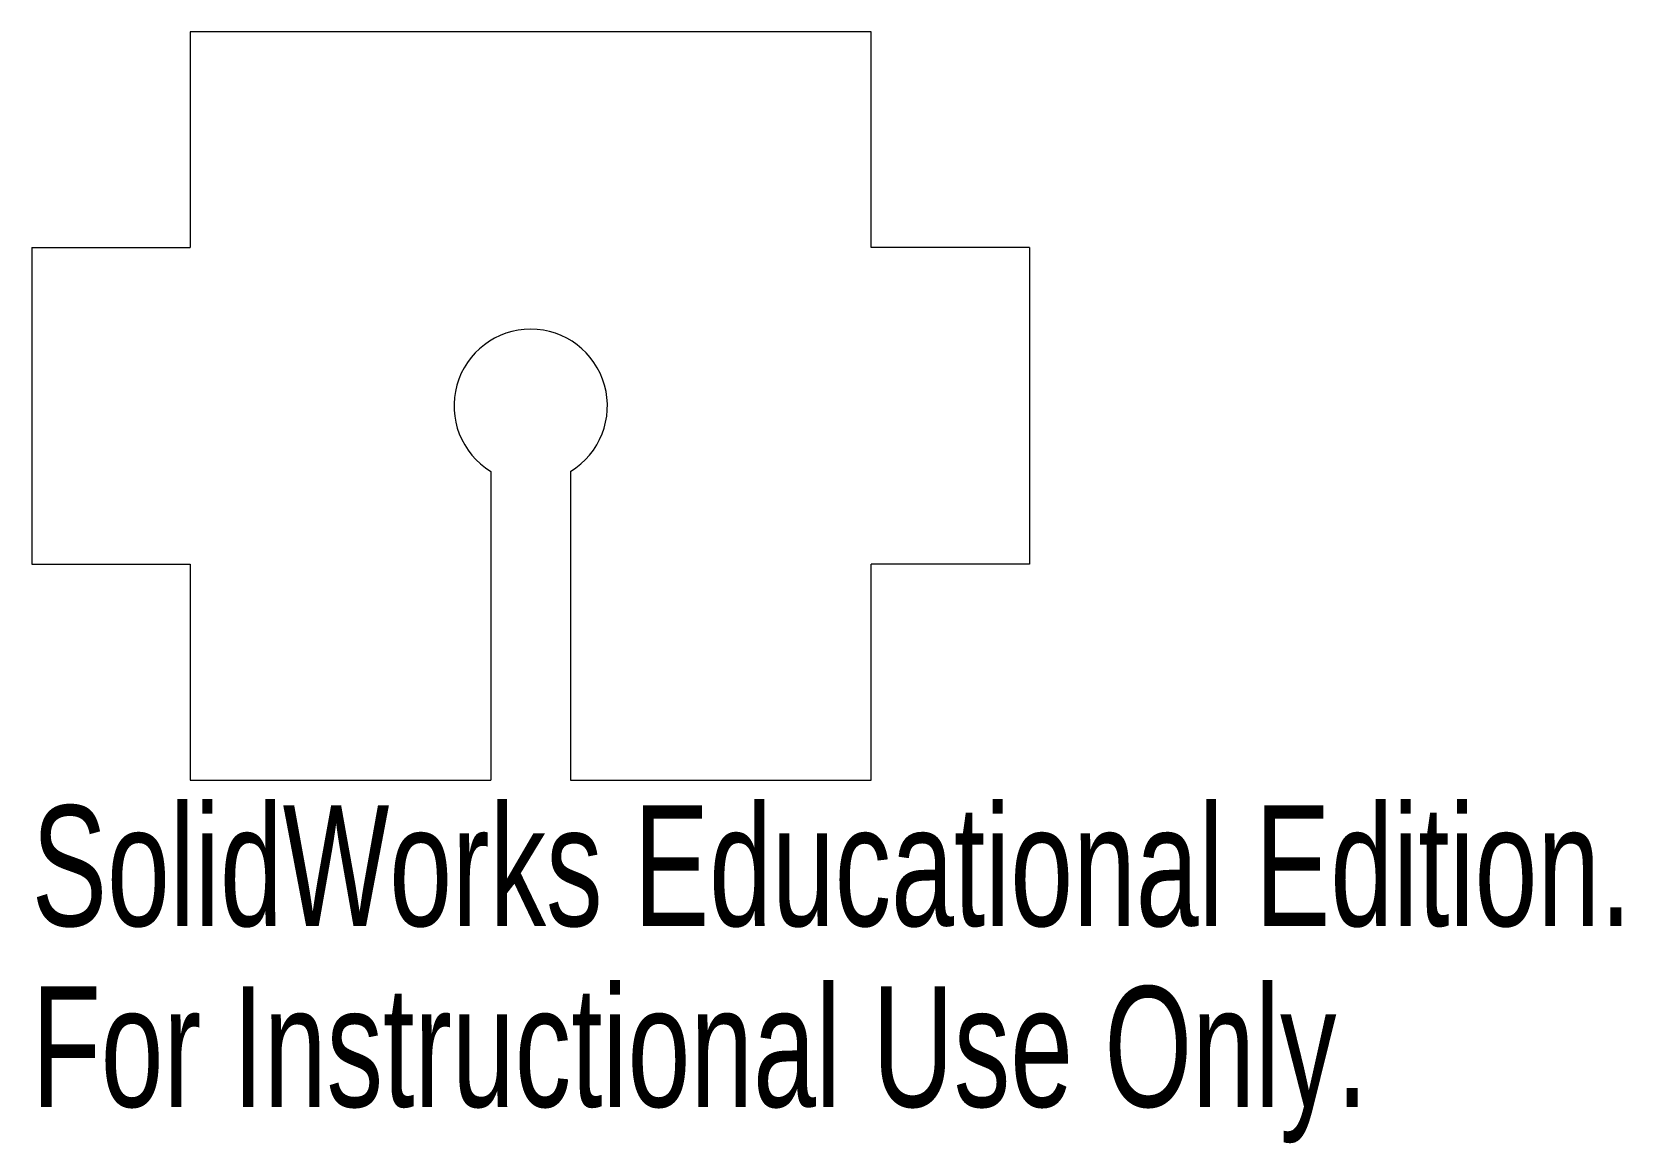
# Model space of a CAD drawing. Header units: millimetres. Extents: x -2 to 4.37, y -2.96 to 1.5.
import ezdxf

# ---------------------------------------------------------------- set-up
doc = ezdxf.new("R2010")
doc.units = ezdxf.units.MM
doc.styles.add('SLDTEXTSTYLE0', font='TXT', dxfattribs={"width": 0.7})

msp = doc.modelspace()

# ---------------------------------------------------------------- linework, layer by layer
at = {"color": 7, "linetype": 'Continuous', "lineweight": 15}
for p, q in [((1.365, 1.5), (-1.365, 1.5)), ((-1.365, 1.5), (-1.365, 0.635)), ((1.365, 0.635), (1.365, 1.5)), ((-2, 0.635), (-2, -0.635)), ((-2, 0.635), (-1.365, 0.635)), ((2, 0.635), (1.365, 0.635)), ((2, 0.635), (2, -0.635)), ((-0.16, -0.2626), (-0.16, -1.5)), ((0.16, -0.2626), (0.16, -1.5)), ((-2, -0.635), (-1.365, -0.635)), ((-1.365, -0.635), (-1.365, -1.5)), ((1.365, -1.5), (1.365, -0.635)), ((2, -0.635), (1.365, -0.635)), ((-1.365, -1.5), (-0.16, -1.5)), ((0.16, -1.5), (1.365, -1.5))]:
    msp.add_line(p, q, dxfattribs=at)
msp.add_arc((0, 0), 0.3075, 301.35407, 238.64593, dxfattribs=at)

# ---------------------------------------------------------------- texts
at = {"color": 7, "linetype": 'Continuous', "char_height": 0.483362, "attachment_point": 1, "style": 'SLDTEXTSTYLE0'}
for s, insert in [('SolidWorks Educational Edition.', (-2, -1.602)), ('For Instructional Use Only.', (-2, -2.327))]:
    msp.add_mtext(s, dxfattribs=dict(at, insert=insert))

doc.saveas('drawing.dxf')
